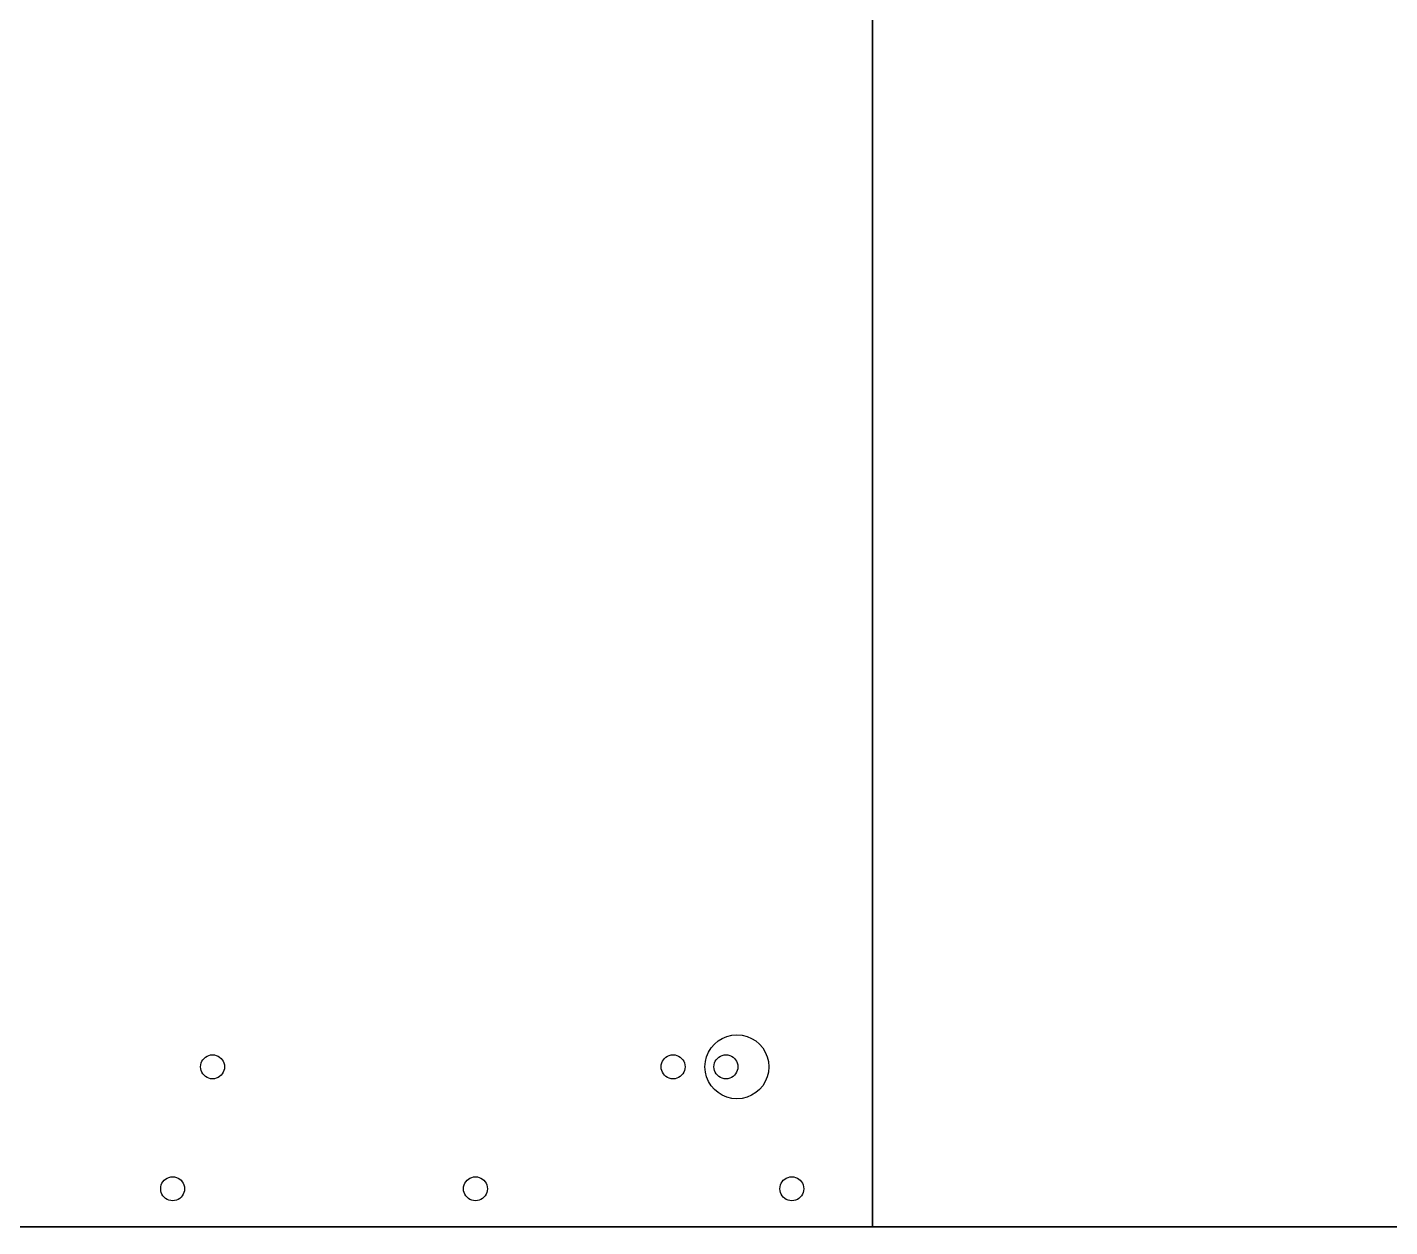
# Model space of a CAD drawing. Header units: metres. Extents: x 0 to 978, y 848 to 2000.
# Drawn here: x 292.9 to 489.2, y 1654.4 to 1827.2 of the extents above; entities that cross this region are included whole.
import ezdxf

# ---------------------------------------------------------------- set-up
doc = ezdxf.new("R2010")
doc.units = ezdxf.units.M

msp = doc.modelspace()

# ---------------------------------------------------------------- linework, layer by layer
for p, q in [((414.72, 1654.4), (414.72, 2000)), ((414.72, 1654.4), (414.72, 2000)), ((414.72, 2000), (414.72, 1654.4)), ((414.72, 1654.4), (414.72, 2000)), ((414.72, 1654.4), (414.72, 2000)), ((414.72, 2000), (414.72, 1654.4)), ((414.72, 1654.4), (414.72, 2000)), ((414.72, 2000), (414.72, 1654.4)), ((414.72, 1654.4), (414.72, 2000)), ((414.72, 2000), (414.72, 1654.4)), ((414.72, 2000), (414.72, 1654.4)), ((414.72, 2000), (414.72, 1654.4)), ((414.72, 1654.4), (414.72, 2000)), ((414.72, 1654.4), (414.72, 2000)), ((414.72, 2000), (414.72, 1654.4)), ((414.72, 1654.4), (414.72, 2000)), ((414.72, 1654.4), (414.72, 2000)), ((414.72, 2000), (414.72, 1654.4)), ((414.72, 1654.4), (414.72, 2000)), ((414.72, 1654.4), (414.72, 2000)), ((414.72, 2000), (414.72, 1654.4)), ((414.72, 1654.4), (414.72, 2000)), ((414.72, 1654.4), (414.72, 2000)), ((414.72, 2000), (414.72, 1654.4)), ((414.72, 1654.4), (414.72, 2000)), ((414.72, 1654.4), (414.72, 2000)), ((414.72, 2000), (414.72, 1654.4)), ((414.72, 1654.4), (414.72, 2000)), ((414.72, 1654.4), (414.72, 2000)), ((414.72, 2000), (414.72, 1654.4)), ((414.72, 1654.4), (414.72, 2000)), ((414.72, 1654.4), (414.72, 2000)), ((414.72, 2000), (414.72, 1654.4)), ((414.72, 1654.4), (414.72, 2000)), ((414.72, 1654.4), (414.72, 2000)), ((414.72, 2000), (414.72, 1654.4)), ((0, 1654.4), (414.72, 1654.4)), ((414.72, 1654.4), (0, 1654.4)), ((0, 1654.4), (414.72, 1654.4)), ((0, 1654.4), (414.72, 1654.4)), ((0, 1654.4), (414.72, 1654.4)), ((414.72, 1654.4), (0, 1654.4)), ((0, 1654.4), (414.72, 1654.4)), ((414.72, 1654.4), (0, 1654.4)), ((0, 1654.4), (414.72, 1654.4)), ((414.72, 1654.4), (0, 1654.4)), ((414.72, 1654.4), (0, 1654.4)), ((414.72, 1654.4), (0, 1654.4)), ((0, 1654.4), (978.48, 1654.4)), ((0, 1654.4), (978.48, 1654.4)), ((978.48, 1654.4), (0, 1654.4)), ((978.48, 1654.4), (0, 1654.4)), ((0, 1654.4), (978.48, 1654.4)), ((978.48, 1654.4), (0, 1654.4)), ((0, 1654.4), (414.72, 1654.4)), ((0, 1654.4), (414.72, 1654.4)), ((414.72, 1654.4), (0, 1654.4)), ((0, 1654.4), (414.72, 1654.4)), ((0, 1654.4), (414.72, 1654.4)), ((414.72, 1654.4), (0, 1654.4)), ((0, 1654.4), (414.72, 1654.4)), ((414.72, 1654.4), (0, 1654.4)), ((0, 1654.4), (414.72, 1654.4)), ((0, 1654.4), (414.72, 1654.4)), ((0, 1654.4), (414.72, 1654.4)), ((414.72, 1654.4), (0, 1654.4)), ((0, 1654.4), (414.72, 1654.4)), ((414.72, 1654.4), (0, 1654.4)), ((0, 1654.4), (414.72, 1654.4)), ((0, 1654.4), (414.72, 1654.4)), ((0, 1654.4), (414.72, 1654.4)), ((414.72, 1654.4), (0, 1654.4)), ((0, 1654.4), (414.72, 1654.4)), ((414.72, 1654.4), (0, 1654.4)), ((0, 1654.4), (414.72, 1654.4)), ((0, 1654.4), (414.72, 1654.4)), ((0, 1654.4), (414.72, 1654.4)), ((414.72, 1654.4), (0, 1654.4)), ((414.72, 1654.4), (414.72, 1654.4)), ((414.72, 1654.4), (414.72, 1654.4)), ((414.72, 1654.4), (414.72, 1654.4)), ((414.72, 1654.4), (414.72, 1654.4)), ((414.72, 1654.4), (414.72, 1654.4)), ((414.72, 1654.4), (414.72, 1654.4)), ((414.72, 1654.4), (414.72, 1654.4)), ((414.72, 1654.4), (414.72, 1654.4)), ((414.72, 1654.4), (414.72, 1654.4)), ((414.72, 1654.4), (414.72, 1654.4)), ((414.72, 1654.4), (414.72, 1654.4))]:
    msp.add_line(p, q)
for points in [[(390.56, 1677.44), (390.62, 1678.19), (390.8, 1678.9), (391.08, 1679.56), (391.45, 1680.16), (391.91, 1680.7), (392.45, 1681.16), (393.05, 1681.53), (393.71, 1681.81), (394.42, 1681.99), (395.16, 1682.05)], [(395.16, 1682.05), (395.91, 1681.99), (396.62, 1681.81), (397.28, 1681.53), (397.88, 1681.16), (398.42, 1680.7), (398.88, 1680.16), (399.25, 1679.56), (399.53, 1678.9), (399.7, 1678.19), (399.76, 1677.44)], [(317.87, 1677.44), (317.89, 1677.72), (317.96, 1677.99), (318.06, 1678.23), (318.2, 1678.46), (318.38, 1678.66), (318.58, 1678.83), (318.8, 1678.98), (319.05, 1679.08), (319.32, 1679.15), (319.6, 1679.17)], [(319.6, 1679.17), (319.88, 1679.15), (320.14, 1679.08), (320.39, 1678.98), (320.62, 1678.83), (320.82, 1678.66), (320.99, 1678.46), (321.13, 1678.23), (321.23, 1677.99), (321.3, 1677.72), (321.32, 1677.44)], [(384.23, 1677.44), (384.26, 1677.72), (384.32, 1677.99), (384.43, 1678.23), (384.57, 1678.46), (384.74, 1678.66), (384.94, 1678.83), (385.17, 1678.98), (385.41, 1679.08), (385.68, 1679.15), (385.96, 1679.17)], [(384.23, 1677.44), (384.26, 1677.72), (384.32, 1677.99), (384.43, 1678.23), (384.57, 1678.46), (384.74, 1678.66), (384.94, 1678.83), (385.17, 1678.98), (385.41, 1679.08), (385.68, 1679.15), (385.96, 1679.17)], [(384.23, 1677.44), (384.26, 1677.72), (384.32, 1677.99), (384.43, 1678.23), (384.57, 1678.46), (384.74, 1678.66), (384.94, 1678.83), (385.17, 1678.98), (385.41, 1679.08), (385.68, 1679.15), (385.96, 1679.17)], [(384.23, 1677.44), (384.26, 1677.72), (384.32, 1677.99), (384.43, 1678.23), (384.57, 1678.46), (384.74, 1678.66), (384.94, 1678.83), (385.17, 1678.98), (385.41, 1679.08), (385.68, 1679.15), (385.96, 1679.17)], [(384.23, 1677.44), (384.26, 1677.72), (384.32, 1677.99), (384.43, 1678.23), (384.57, 1678.46), (384.74, 1678.66), (384.94, 1678.83), (385.17, 1678.98), (385.41, 1679.08), (385.68, 1679.15), (385.96, 1679.17)], [(384.23, 1677.44), (384.26, 1677.72), (384.32, 1677.99), (384.43, 1678.23), (384.57, 1678.46), (384.74, 1678.66), (384.94, 1678.83), (385.17, 1678.98), (385.41, 1679.08), (385.68, 1679.15), (385.96, 1679.17)], [(384.23, 1677.44), (384.26, 1677.72), (384.32, 1677.99), (384.43, 1678.23), (384.57, 1678.46), (384.74, 1678.66), (384.94, 1678.83), (385.17, 1678.98), (385.41, 1679.08), (385.68, 1679.15), (385.96, 1679.17)], [(384.23, 1677.44), (384.26, 1677.72), (384.32, 1677.99), (384.43, 1678.23), (384.57, 1678.46), (384.74, 1678.66), (384.94, 1678.83), (385.17, 1678.98), (385.41, 1679.08), (385.68, 1679.15), (385.96, 1679.17)], [(384.23, 1677.44), (384.26, 1677.72), (384.32, 1677.99), (384.43, 1678.23), (384.57, 1678.46), (384.74, 1678.66), (384.94, 1678.83), (385.17, 1678.98), (385.41, 1679.08), (385.68, 1679.15), (385.96, 1679.17)], [(385.96, 1679.17), (386.24, 1679.15), (386.51, 1679.08), (386.75, 1678.98), (386.98, 1678.83), (387.18, 1678.66), (387.35, 1678.46), (387.49, 1678.23), (387.6, 1677.99), (387.66, 1677.72), (387.69, 1677.44)], [(385.96, 1679.17), (386.24, 1679.15), (386.51, 1679.08), (386.75, 1678.98), (386.98, 1678.83), (387.18, 1678.66), (387.35, 1678.46), (387.49, 1678.23), (387.6, 1677.99), (387.66, 1677.72), (387.69, 1677.44)], [(385.96, 1679.17), (386.24, 1679.15), (386.51, 1679.08), (386.75, 1678.98), (386.98, 1678.83), (387.18, 1678.66), (387.35, 1678.46), (387.49, 1678.23), (387.6, 1677.99), (387.66, 1677.72), (387.69, 1677.44)], [(385.96, 1679.17), (386.24, 1679.15), (386.51, 1679.08), (386.75, 1678.98), (386.98, 1678.83), (387.18, 1678.66), (387.35, 1678.46), (387.49, 1678.23), (387.6, 1677.99), (387.66, 1677.72), (387.69, 1677.44)], [(385.96, 1679.17), (386.24, 1679.15), (386.51, 1679.08), (386.75, 1678.98), (386.98, 1678.83), (387.18, 1678.66), (387.35, 1678.46), (387.49, 1678.23), (387.6, 1677.99), (387.66, 1677.72), (387.69, 1677.44)], [(385.96, 1679.17), (386.24, 1679.15), (386.51, 1679.08), (386.75, 1678.98), (386.98, 1678.83), (387.18, 1678.66), (387.35, 1678.46), (387.49, 1678.23), (387.6, 1677.99), (387.66, 1677.72), (387.69, 1677.44)], [(385.96, 1679.17), (386.24, 1679.15), (386.51, 1679.08), (386.75, 1678.98), (386.98, 1678.83), (387.18, 1678.66), (387.35, 1678.46), (387.49, 1678.23), (387.6, 1677.99), (387.66, 1677.72), (387.69, 1677.44)], [(385.96, 1679.17), (386.24, 1679.15), (386.51, 1679.08), (386.75, 1678.98), (386.98, 1678.83), (387.18, 1678.66), (387.35, 1678.46), (387.49, 1678.23), (387.6, 1677.99), (387.66, 1677.72), (387.69, 1677.44)], [(385.96, 1679.17), (386.24, 1679.15), (386.51, 1679.08), (386.75, 1678.98), (386.98, 1678.83), (387.18, 1678.66), (387.35, 1678.46), (387.49, 1678.23), (387.6, 1677.99), (387.66, 1677.72), (387.69, 1677.44)], [(391.85, 1677.44), (391.88, 1677.72), (391.94, 1677.99), (392.05, 1678.23), (392.19, 1678.46), (392.36, 1678.66), (392.56, 1678.83), (392.79, 1678.98), (393.03, 1679.08), (393.3, 1679.15), (393.58, 1679.17)], [(393.58, 1679.17), (393.86, 1679.15), (394.12, 1679.08), (394.37, 1678.98), (394.6, 1678.83), (394.8, 1678.66), (394.97, 1678.46), (395.11, 1678.23), (395.22, 1677.99), (395.28, 1677.72), (395.31, 1677.44)], [(319.6, 1675.71), (319.32, 1675.73), (319.05, 1675.8), (318.8, 1675.9), (318.58, 1676.05), (318.38, 1676.22), (318.2, 1676.42), (318.06, 1676.65), (317.96, 1676.89), (317.89, 1677.16), (317.87, 1677.44)], [(321.32, 1677.44), (321.3, 1677.16), (321.23, 1676.89), (321.13, 1676.65), (320.99, 1676.42), (320.82, 1676.22), (320.62, 1676.05), (320.39, 1675.9), (320.14, 1675.8), (319.88, 1675.73), (319.6, 1675.71)], [(385.96, 1675.71), (385.68, 1675.73), (385.41, 1675.8), (385.17, 1675.9), (384.94, 1676.05), (384.74, 1676.22), (384.57, 1676.42), (384.43, 1676.65), (384.32, 1676.89), (384.26, 1677.16), (384.23, 1677.44)], [(385.96, 1675.71), (385.68, 1675.73), (385.41, 1675.8), (385.17, 1675.9), (384.94, 1676.05), (384.74, 1676.22), (384.57, 1676.42), (384.43, 1676.65), (384.32, 1676.89), (384.26, 1677.16), (384.23, 1677.44)], [(385.96, 1675.71), (385.68, 1675.73), (385.41, 1675.8), (385.17, 1675.9), (384.94, 1676.05), (384.74, 1676.22), (384.57, 1676.42), (384.43, 1676.65), (384.32, 1676.89), (384.26, 1677.16), (384.23, 1677.44)], [(385.96, 1675.71), (385.68, 1675.73), (385.41, 1675.8), (385.17, 1675.9), (384.94, 1676.05), (384.74, 1676.22), (384.57, 1676.42), (384.43, 1676.65), (384.32, 1676.89), (384.26, 1677.16), (384.23, 1677.44)], [(385.96, 1675.71), (385.68, 1675.73), (385.41, 1675.8), (385.17, 1675.9), (384.94, 1676.05), (384.74, 1676.22), (384.57, 1676.42), (384.43, 1676.65), (384.32, 1676.89), (384.26, 1677.16), (384.23, 1677.44)], [(385.96, 1675.71), (385.68, 1675.73), (385.41, 1675.8), (385.17, 1675.9), (384.94, 1676.05), (384.74, 1676.22), (384.57, 1676.42), (384.43, 1676.65), (384.32, 1676.89), (384.26, 1677.16), (384.23, 1677.44)], [(385.96, 1675.71), (385.68, 1675.73), (385.41, 1675.8), (385.17, 1675.9), (384.94, 1676.05), (384.74, 1676.22), (384.57, 1676.42), (384.43, 1676.65), (384.32, 1676.89), (384.26, 1677.16), (384.23, 1677.44)], [(385.96, 1675.71), (385.68, 1675.73), (385.41, 1675.8), (385.17, 1675.9), (384.94, 1676.05), (384.74, 1676.22), (384.57, 1676.42), (384.43, 1676.65), (384.32, 1676.89), (384.26, 1677.16), (384.23, 1677.44)], [(385.96, 1675.71), (385.68, 1675.73), (385.41, 1675.8), (385.17, 1675.9), (384.94, 1676.05), (384.74, 1676.22), (384.57, 1676.42), (384.43, 1676.65), (384.32, 1676.89), (384.26, 1677.16), (384.23, 1677.44)], [(387.69, 1677.44), (387.66, 1677.16), (387.6, 1676.89), (387.49, 1676.65), (387.35, 1676.42), (387.18, 1676.22), (386.98, 1676.05), (386.75, 1675.9), (386.51, 1675.8), (386.24, 1675.73), (385.96, 1675.71)], [(387.69, 1677.44), (387.66, 1677.16), (387.6, 1676.89), (387.49, 1676.65), (387.35, 1676.42), (387.18, 1676.22), (386.98, 1676.05), (386.75, 1675.9), (386.51, 1675.8), (386.24, 1675.73), (385.96, 1675.71)], [(387.69, 1677.44), (387.66, 1677.16), (387.6, 1676.89), (387.49, 1676.65), (387.35, 1676.42), (387.18, 1676.22), (386.98, 1676.05), (386.75, 1675.9), (386.51, 1675.8), (386.24, 1675.73), (385.96, 1675.71)], [(387.69, 1677.44), (387.66, 1677.16), (387.6, 1676.89), (387.49, 1676.65), (387.35, 1676.42), (387.18, 1676.22), (386.98, 1676.05), (386.75, 1675.9), (386.51, 1675.8), (386.24, 1675.73), (385.96, 1675.71)], [(387.69, 1677.44), (387.66, 1677.16), (387.6, 1676.89), (387.49, 1676.65), (387.35, 1676.42), (387.18, 1676.22), (386.98, 1676.05), (386.75, 1675.9), (386.51, 1675.8), (386.24, 1675.73), (385.96, 1675.71)], [(387.69, 1677.44), (387.66, 1677.16), (387.6, 1676.89), (387.49, 1676.65), (387.35, 1676.42), (387.18, 1676.22), (386.98, 1676.05), (386.75, 1675.9), (386.51, 1675.8), (386.24, 1675.73), (385.96, 1675.71)], [(387.69, 1677.44), (387.66, 1677.16), (387.6, 1676.89), (387.49, 1676.65), (387.35, 1676.42), (387.18, 1676.22), (386.98, 1676.05), (386.75, 1675.9), (386.51, 1675.8), (386.24, 1675.73), (385.96, 1675.71)], [(387.69, 1677.44), (387.66, 1677.16), (387.6, 1676.89), (387.49, 1676.65), (387.35, 1676.42), (387.18, 1676.22), (386.98, 1676.05), (386.75, 1675.9), (386.51, 1675.8), (386.24, 1675.73), (385.96, 1675.71)], [(387.69, 1677.44), (387.66, 1677.16), (387.6, 1676.89), (387.49, 1676.65), (387.35, 1676.42), (387.18, 1676.22), (386.98, 1676.05), (386.75, 1675.9), (386.51, 1675.8), (386.24, 1675.73), (385.96, 1675.71)], [(395.16, 1672.83), (394.42, 1672.89), (393.71, 1673.07), (393.05, 1673.35), (392.45, 1673.72), (391.91, 1674.18), (391.45, 1674.72), (391.08, 1675.32), (390.8, 1675.98), (390.62, 1676.69), (390.56, 1677.44)], [(393.58, 1675.71), (393.3, 1675.73), (393.03, 1675.8), (392.79, 1675.9), (392.56, 1676.05), (392.36, 1676.22), (392.19, 1676.42), (392.05, 1676.65), (391.94, 1676.89), (391.88, 1677.16), (391.85, 1677.44)], [(395.31, 1677.44), (395.28, 1677.16), (395.22, 1676.89), (395.11, 1676.65), (394.97, 1676.42), (394.8, 1676.22), (394.6, 1676.05), (394.37, 1675.9), (394.12, 1675.8), (393.86, 1675.73), (393.58, 1675.71)], [(399.76, 1677.44), (399.7, 1676.69), (399.53, 1675.98), (399.25, 1675.32), (398.88, 1674.72), (398.42, 1674.18), (397.88, 1673.72), (397.28, 1673.35), (396.62, 1673.07), (395.91, 1672.89), (395.16, 1672.83)], [(312.12, 1659.87), (312.14, 1660.15), (312.21, 1660.42), (312.31, 1660.67), (312.45, 1660.89), (312.62, 1661.09), (312.82, 1661.27), (313.05, 1661.41), (313.3, 1661.51), (313.56, 1661.58), (313.84, 1661.6)], [(312.12, 1659.87), (312.14, 1660.15), (312.21, 1660.42), (312.31, 1660.67), (312.45, 1660.89), (312.62, 1661.09), (312.82, 1661.27), (313.05, 1661.41), (313.3, 1661.51), (313.56, 1661.58), (313.84, 1661.6)], [(312.12, 1659.87), (312.14, 1660.15), (312.21, 1660.42), (312.31, 1660.67), (312.45, 1660.89), (312.62, 1661.09), (312.82, 1661.27), (313.05, 1661.41), (313.3, 1661.51), (313.56, 1661.58), (313.84, 1661.6)], [(312.12, 1659.87), (312.14, 1660.15), (312.21, 1660.42), (312.31, 1660.67), (312.45, 1660.89), (312.62, 1661.09), (312.82, 1661.27), (313.05, 1661.41), (313.3, 1661.51), (313.56, 1661.58), (313.84, 1661.6)], [(312.12, 1659.87), (312.14, 1660.15), (312.21, 1660.42), (312.31, 1660.67), (312.45, 1660.89), (312.62, 1661.09), (312.82, 1661.27), (313.05, 1661.41), (313.3, 1661.51), (313.56, 1661.58), (313.84, 1661.6)], [(312.12, 1659.87), (312.14, 1660.15), (312.21, 1660.42), (312.31, 1660.67), (312.45, 1660.89), (312.62, 1661.09), (312.82, 1661.27), (313.05, 1661.41), (313.3, 1661.51), (313.56, 1661.58), (313.84, 1661.6)], [(313.84, 1661.6), (314.12, 1661.58), (314.39, 1661.51), (314.64, 1661.41), (314.86, 1661.27), (315.06, 1661.09), (315.24, 1660.89), (315.38, 1660.67), (315.48, 1660.42), (315.55, 1660.15), (315.57, 1659.87)], [(313.84, 1661.6), (314.12, 1661.58), (314.39, 1661.51), (314.64, 1661.41), (314.86, 1661.27), (315.06, 1661.09), (315.24, 1660.89), (315.38, 1660.67), (315.48, 1660.42), (315.55, 1660.15), (315.57, 1659.87)], [(313.84, 1661.6), (314.12, 1661.58), (314.39, 1661.51), (314.64, 1661.41), (314.86, 1661.27), (315.06, 1661.09), (315.24, 1660.89), (315.38, 1660.67), (315.48, 1660.42), (315.55, 1660.15), (315.57, 1659.87)], [(313.84, 1661.6), (314.12, 1661.58), (314.39, 1661.51), (314.64, 1661.41), (314.86, 1661.27), (315.06, 1661.09), (315.24, 1660.89), (315.38, 1660.67), (315.48, 1660.42), (315.55, 1660.15), (315.57, 1659.87)], [(313.84, 1661.6), (314.12, 1661.58), (314.39, 1661.51), (314.64, 1661.41), (314.86, 1661.27), (315.06, 1661.09), (315.24, 1660.89), (315.38, 1660.67), (315.48, 1660.42), (315.55, 1660.15), (315.57, 1659.87)], [(313.84, 1661.6), (314.12, 1661.58), (314.39, 1661.51), (314.64, 1661.41), (314.86, 1661.27), (315.06, 1661.09), (315.24, 1660.89), (315.38, 1660.67), (315.48, 1660.42), (315.55, 1660.15), (315.57, 1659.87)], [(355.76, 1659.87), (355.78, 1660.15), (355.85, 1660.42), (355.95, 1660.67), (356.09, 1660.89), (356.27, 1661.09), (356.47, 1661.27), (356.69, 1661.41), (356.94, 1661.51), (357.21, 1661.58), (357.49, 1661.6)], [(355.76, 1659.87), (355.78, 1660.15), (355.85, 1660.42), (355.95, 1660.67), (356.09, 1660.89), (356.27, 1661.09), (356.47, 1661.27), (356.69, 1661.41), (356.94, 1661.51), (357.21, 1661.58), (357.49, 1661.6)], [(355.76, 1659.87), (355.78, 1660.15), (355.85, 1660.42), (355.95, 1660.67), (356.09, 1660.89), (356.27, 1661.09), (356.47, 1661.27), (356.69, 1661.41), (356.94, 1661.51), (357.21, 1661.58), (357.49, 1661.6)], [(355.76, 1659.87), (355.78, 1660.15), (355.85, 1660.42), (355.95, 1660.67), (356.09, 1660.89), (356.27, 1661.09), (356.47, 1661.27), (356.69, 1661.41), (356.94, 1661.51), (357.21, 1661.58), (357.49, 1661.6)], [(355.76, 1659.87), (355.78, 1660.15), (355.85, 1660.42), (355.95, 1660.67), (356.09, 1660.89), (356.27, 1661.09), (356.47, 1661.27), (356.69, 1661.41), (356.94, 1661.51), (357.21, 1661.58), (357.49, 1661.6)], [(355.76, 1659.87), (355.78, 1660.15), (355.85, 1660.42), (355.95, 1660.67), (356.09, 1660.89), (356.27, 1661.09), (356.47, 1661.27), (356.69, 1661.41), (356.94, 1661.51), (357.21, 1661.58), (357.49, 1661.6)], [(357.49, 1661.6), (357.77, 1661.58), (358.03, 1661.51), (358.28, 1661.41), (358.51, 1661.27), (358.71, 1661.09), (358.88, 1660.89), (359.02, 1660.67), (359.13, 1660.42), (359.19, 1660.15), (359.21, 1659.87)], [(357.49, 1661.6), (357.77, 1661.58), (358.03, 1661.51), (358.28, 1661.41), (358.51, 1661.27), (358.71, 1661.09), (358.88, 1660.89), (359.02, 1660.67), (359.13, 1660.42), (359.19, 1660.15), (359.21, 1659.87)], [(357.49, 1661.6), (357.77, 1661.58), (358.03, 1661.51), (358.28, 1661.41), (358.51, 1661.27), (358.71, 1661.09), (358.88, 1660.89), (359.02, 1660.67), (359.13, 1660.42), (359.19, 1660.15), (359.21, 1659.87)], [(357.49, 1661.6), (357.77, 1661.58), (358.03, 1661.51), (358.28, 1661.41), (358.51, 1661.27), (358.71, 1661.09), (358.88, 1660.89), (359.02, 1660.67), (359.13, 1660.42), (359.19, 1660.15), (359.21, 1659.87)], [(357.49, 1661.6), (357.77, 1661.58), (358.03, 1661.51), (358.28, 1661.41), (358.51, 1661.27), (358.71, 1661.09), (358.88, 1660.89), (359.02, 1660.67), (359.13, 1660.42), (359.19, 1660.15), (359.21, 1659.87)], [(357.49, 1661.6), (357.77, 1661.58), (358.03, 1661.51), (358.28, 1661.41), (358.51, 1661.27), (358.71, 1661.09), (358.88, 1660.89), (359.02, 1660.67), (359.13, 1660.42), (359.19, 1660.15), (359.21, 1659.87)], [(401.35, 1659.87), (401.37, 1660.15), (401.43, 1660.42), (401.54, 1660.67), (401.68, 1660.89), (401.85, 1661.09), (402.05, 1661.27), (402.28, 1661.41), (402.53, 1661.51), (402.79, 1661.58), (403.07, 1661.6)], [(401.35, 1659.87), (401.37, 1660.15), (401.43, 1660.42), (401.54, 1660.67), (401.68, 1660.89), (401.85, 1661.09), (402.05, 1661.27), (402.28, 1661.41), (402.53, 1661.51), (402.79, 1661.58), (403.07, 1661.6)], [(401.35, 1659.87), (401.37, 1660.15), (401.43, 1660.42), (401.54, 1660.67), (401.68, 1660.89), (401.85, 1661.09), (402.05, 1661.27), (402.28, 1661.41), (402.53, 1661.51), (402.79, 1661.58), (403.07, 1661.6)], [(401.35, 1659.87), (401.37, 1660.15), (401.43, 1660.42), (401.54, 1660.67), (401.68, 1660.89), (401.85, 1661.09), (402.05, 1661.27), (402.28, 1661.41), (402.53, 1661.51), (402.79, 1661.58), (403.07, 1661.6)], [(401.35, 1659.87), (401.37, 1660.15), (401.43, 1660.42), (401.54, 1660.67), (401.68, 1660.89), (401.85, 1661.09), (402.05, 1661.27), (402.28, 1661.41), (402.53, 1661.51), (402.79, 1661.58), (403.07, 1661.6)], [(401.35, 1659.87), (401.37, 1660.15), (401.43, 1660.42), (401.54, 1660.67), (401.68, 1660.89), (401.85, 1661.09), (402.05, 1661.27), (402.28, 1661.41), (402.53, 1661.51), (402.79, 1661.58), (403.07, 1661.6)], [(401.35, 1659.87), (401.37, 1660.15), (401.43, 1660.42), (401.54, 1660.67), (401.68, 1660.89), (401.85, 1661.09), (402.05, 1661.27), (402.28, 1661.41), (402.53, 1661.51), (402.79, 1661.58), (403.07, 1661.6)], [(401.35, 1659.87), (401.37, 1660.15), (401.43, 1660.42), (401.54, 1660.67), (401.68, 1660.89), (401.85, 1661.09), (402.05, 1661.27), (402.28, 1661.41), (402.53, 1661.51), (402.79, 1661.58), (403.07, 1661.6)], [(401.35, 1659.87), (401.37, 1660.15), (401.43, 1660.42), (401.54, 1660.67), (401.68, 1660.89), (401.85, 1661.09), (402.05, 1661.27), (402.28, 1661.41), (402.53, 1661.51), (402.79, 1661.58), (403.07, 1661.6)], [(403.07, 1661.6), (403.35, 1661.58), (403.62, 1661.51), (403.87, 1661.41), (404.09, 1661.27), (404.29, 1661.09), (404.46, 1660.89), (404.61, 1660.67), (404.71, 1660.42), (404.78, 1660.15), (404.8, 1659.87)], [(403.07, 1661.6), (403.35, 1661.58), (403.62, 1661.51), (403.87, 1661.41), (404.09, 1661.27), (404.29, 1661.09), (404.46, 1660.89), (404.61, 1660.67), (404.71, 1660.42), (404.78, 1660.15), (404.8, 1659.87)], [(403.07, 1661.6), (403.35, 1661.58), (403.62, 1661.51), (403.87, 1661.41), (404.09, 1661.27), (404.29, 1661.09), (404.46, 1660.89), (404.61, 1660.67), (404.71, 1660.42), (404.78, 1660.15), (404.8, 1659.87)], [(403.07, 1661.6), (403.35, 1661.58), (403.62, 1661.51), (403.87, 1661.41), (404.09, 1661.27), (404.29, 1661.09), (404.46, 1660.89), (404.61, 1660.67), (404.71, 1660.42), (404.78, 1660.15), (404.8, 1659.87)], [(403.07, 1661.6), (403.35, 1661.58), (403.62, 1661.51), (403.87, 1661.41), (404.09, 1661.27), (404.29, 1661.09), (404.46, 1660.89), (404.61, 1660.67), (404.71, 1660.42), (404.78, 1660.15), (404.8, 1659.87)], [(403.07, 1661.6), (403.35, 1661.58), (403.62, 1661.51), (403.87, 1661.41), (404.09, 1661.27), (404.29, 1661.09), (404.46, 1660.89), (404.61, 1660.67), (404.71, 1660.42), (404.78, 1660.15), (404.8, 1659.87)], [(403.07, 1661.6), (403.35, 1661.58), (403.62, 1661.51), (403.87, 1661.41), (404.09, 1661.27), (404.29, 1661.09), (404.46, 1660.89), (404.61, 1660.67), (404.71, 1660.42), (404.78, 1660.15), (404.8, 1659.87)], [(403.07, 1661.6), (403.35, 1661.58), (403.62, 1661.51), (403.87, 1661.41), (404.09, 1661.27), (404.29, 1661.09), (404.46, 1660.89), (404.61, 1660.67), (404.71, 1660.42), (404.78, 1660.15), (404.8, 1659.87)], [(403.07, 1661.6), (403.35, 1661.58), (403.62, 1661.51), (403.87, 1661.41), (404.09, 1661.27), (404.29, 1661.09), (404.46, 1660.89), (404.61, 1660.67), (404.71, 1660.42), (404.78, 1660.15), (404.8, 1659.87)], [(313.84, 1658.14), (313.56, 1658.17), (313.3, 1658.23), (313.05, 1658.34), (312.82, 1658.48), (312.62, 1658.65), (312.45, 1658.85), (312.31, 1659.08), (312.21, 1659.33), (312.14, 1659.59), (312.12, 1659.87)], [(313.84, 1658.14), (313.56, 1658.17), (313.3, 1658.23), (313.05, 1658.34), (312.82, 1658.48), (312.62, 1658.65), (312.45, 1658.85), (312.31, 1659.08), (312.21, 1659.33), (312.14, 1659.59), (312.12, 1659.87)], [(313.84, 1658.14), (313.56, 1658.17), (313.3, 1658.23), (313.05, 1658.34), (312.82, 1658.48), (312.62, 1658.65), (312.45, 1658.85), (312.31, 1659.08), (312.21, 1659.33), (312.14, 1659.59), (312.12, 1659.87)], [(313.84, 1658.14), (313.56, 1658.17), (313.3, 1658.23), (313.05, 1658.34), (312.82, 1658.48), (312.62, 1658.65), (312.45, 1658.85), (312.31, 1659.08), (312.21, 1659.33), (312.14, 1659.59), (312.12, 1659.87)], [(313.84, 1658.14), (313.56, 1658.17), (313.3, 1658.23), (313.05, 1658.34), (312.82, 1658.48), (312.62, 1658.65), (312.45, 1658.85), (312.31, 1659.08), (312.21, 1659.33), (312.14, 1659.59), (312.12, 1659.87)], [(313.84, 1658.14), (313.56, 1658.17), (313.3, 1658.23), (313.05, 1658.34), (312.82, 1658.48), (312.62, 1658.65), (312.45, 1658.85), (312.31, 1659.08), (312.21, 1659.33), (312.14, 1659.59), (312.12, 1659.87)], [(315.57, 1659.87), (315.55, 1659.59), (315.48, 1659.33), (315.38, 1659.08), (315.24, 1658.85), (315.06, 1658.65), (314.86, 1658.48), (314.64, 1658.34), (314.39, 1658.23), (314.12, 1658.17), (313.84, 1658.14)], [(315.57, 1659.87), (315.55, 1659.59), (315.48, 1659.33), (315.38, 1659.08), (315.24, 1658.85), (315.06, 1658.65), (314.86, 1658.48), (314.64, 1658.34), (314.39, 1658.23), (314.12, 1658.17), (313.84, 1658.14)], [(315.57, 1659.87), (315.55, 1659.59), (315.48, 1659.33), (315.38, 1659.08), (315.24, 1658.85), (315.06, 1658.65), (314.86, 1658.48), (314.64, 1658.34), (314.39, 1658.23), (314.12, 1658.17), (313.84, 1658.14)], [(315.57, 1659.87), (315.55, 1659.59), (315.48, 1659.33), (315.38, 1659.08), (315.24, 1658.85), (315.06, 1658.65), (314.86, 1658.48), (314.64, 1658.34), (314.39, 1658.23), (314.12, 1658.17), (313.84, 1658.14)], [(315.57, 1659.87), (315.55, 1659.59), (315.48, 1659.33), (315.38, 1659.08), (315.24, 1658.85), (315.06, 1658.65), (314.86, 1658.48), (314.64, 1658.34), (314.39, 1658.23), (314.12, 1658.17), (313.84, 1658.14)], [(315.57, 1659.87), (315.55, 1659.59), (315.48, 1659.33), (315.38, 1659.08), (315.24, 1658.85), (315.06, 1658.65), (314.86, 1658.48), (314.64, 1658.34), (314.39, 1658.23), (314.12, 1658.17), (313.84, 1658.14)], [(357.49, 1658.14), (357.21, 1658.17), (356.94, 1658.23), (356.69, 1658.34), (356.47, 1658.48), (356.27, 1658.65), (356.09, 1658.85), (355.95, 1659.08), (355.85, 1659.33), (355.78, 1659.59), (355.76, 1659.87)], [(357.49, 1658.14), (357.21, 1658.17), (356.94, 1658.23), (356.69, 1658.34), (356.47, 1658.48), (356.27, 1658.65), (356.09, 1658.85), (355.95, 1659.08), (355.85, 1659.33), (355.78, 1659.59), (355.76, 1659.87)], [(357.49, 1658.14), (357.21, 1658.17), (356.94, 1658.23), (356.69, 1658.34), (356.47, 1658.48), (356.27, 1658.65), (356.09, 1658.85), (355.95, 1659.08), (355.85, 1659.33), (355.78, 1659.59), (355.76, 1659.87)], [(357.49, 1658.14), (357.21, 1658.17), (356.94, 1658.23), (356.69, 1658.34), (356.47, 1658.48), (356.27, 1658.65), (356.09, 1658.85), (355.95, 1659.08), (355.85, 1659.33), (355.78, 1659.59), (355.76, 1659.87)], [(357.49, 1658.14), (357.21, 1658.17), (356.94, 1658.23), (356.69, 1658.34), (356.47, 1658.48), (356.27, 1658.65), (356.09, 1658.85), (355.95, 1659.08), (355.85, 1659.33), (355.78, 1659.59), (355.76, 1659.87)], [(357.49, 1658.14), (357.21, 1658.17), (356.94, 1658.23), (356.69, 1658.34), (356.47, 1658.48), (356.27, 1658.65), (356.09, 1658.85), (355.95, 1659.08), (355.85, 1659.33), (355.78, 1659.59), (355.76, 1659.87)], [(359.21, 1659.87), (359.19, 1659.59), (359.13, 1659.33), (359.02, 1659.08), (358.88, 1658.85), (358.71, 1658.65), (358.51, 1658.48), (358.28, 1658.34), (358.03, 1658.23), (357.77, 1658.17), (357.49, 1658.14)], [(359.21, 1659.87), (359.19, 1659.59), (359.13, 1659.33), (359.02, 1659.08), (358.88, 1658.85), (358.71, 1658.65), (358.51, 1658.48), (358.28, 1658.34), (358.03, 1658.23), (357.77, 1658.17), (357.49, 1658.14)], [(359.21, 1659.87), (359.19, 1659.59), (359.13, 1659.33), (359.02, 1659.08), (358.88, 1658.85), (358.71, 1658.65), (358.51, 1658.48), (358.28, 1658.34), (358.03, 1658.23), (357.77, 1658.17), (357.49, 1658.14)], [(359.21, 1659.87), (359.19, 1659.59), (359.13, 1659.33), (359.02, 1659.08), (358.88, 1658.85), (358.71, 1658.65), (358.51, 1658.48), (358.28, 1658.34), (358.03, 1658.23), (357.77, 1658.17), (357.49, 1658.14)], [(359.21, 1659.87), (359.19, 1659.59), (359.13, 1659.33), (359.02, 1659.08), (358.88, 1658.85), (358.71, 1658.65), (358.51, 1658.48), (358.28, 1658.34), (358.03, 1658.23), (357.77, 1658.17), (357.49, 1658.14)], [(359.21, 1659.87), (359.19, 1659.59), (359.13, 1659.33), (359.02, 1659.08), (358.88, 1658.85), (358.71, 1658.65), (358.51, 1658.48), (358.28, 1658.34), (358.03, 1658.23), (357.77, 1658.17), (357.49, 1658.14)], [(403.07, 1658.14), (402.79, 1658.17), (402.53, 1658.23), (402.28, 1658.34), (402.05, 1658.48), (401.85, 1658.65), (401.68, 1658.85), (401.54, 1659.08), (401.43, 1659.33), (401.37, 1659.59), (401.35, 1659.87)], [(403.07, 1658.14), (402.79, 1658.17), (402.53, 1658.23), (402.28, 1658.34), (402.05, 1658.48), (401.85, 1658.65), (401.68, 1658.85), (401.54, 1659.08), (401.43, 1659.33), (401.37, 1659.59), (401.35, 1659.87)], [(403.07, 1658.14), (402.79, 1658.17), (402.53, 1658.23), (402.28, 1658.34), (402.05, 1658.48), (401.85, 1658.65), (401.68, 1658.85), (401.54, 1659.08), (401.43, 1659.33), (401.37, 1659.59), (401.35, 1659.87)], [(403.07, 1658.14), (402.79, 1658.17), (402.53, 1658.23), (402.28, 1658.34), (402.05, 1658.48), (401.85, 1658.65), (401.68, 1658.85), (401.54, 1659.08), (401.43, 1659.33), (401.37, 1659.59), (401.35, 1659.87)], [(403.07, 1658.14), (402.79, 1658.17), (402.53, 1658.23), (402.28, 1658.34), (402.05, 1658.48), (401.85, 1658.65), (401.68, 1658.85), (401.54, 1659.08), (401.43, 1659.33), (401.37, 1659.59), (401.35, 1659.87)], [(403.07, 1658.14), (402.79, 1658.17), (402.53, 1658.23), (402.28, 1658.34), (402.05, 1658.48), (401.85, 1658.65), (401.68, 1658.85), (401.54, 1659.08), (401.43, 1659.33), (401.37, 1659.59), (401.35, 1659.87)], [(403.07, 1658.14), (402.79, 1658.17), (402.53, 1658.23), (402.28, 1658.34), (402.05, 1658.48), (401.85, 1658.65), (401.68, 1658.85), (401.54, 1659.08), (401.43, 1659.33), (401.37, 1659.59), (401.35, 1659.87)], [(403.07, 1658.14), (402.79, 1658.17), (402.53, 1658.23), (402.28, 1658.34), (402.05, 1658.48), (401.85, 1658.65), (401.68, 1658.85), (401.54, 1659.08), (401.43, 1659.33), (401.37, 1659.59), (401.35, 1659.87)], [(403.07, 1658.14), (402.79, 1658.17), (402.53, 1658.23), (402.28, 1658.34), (402.05, 1658.48), (401.85, 1658.65), (401.68, 1658.85), (401.54, 1659.08), (401.43, 1659.33), (401.37, 1659.59), (401.35, 1659.87)], [(404.8, 1659.87), (404.78, 1659.59), (404.71, 1659.33), (404.61, 1659.08), (404.46, 1658.85), (404.29, 1658.65), (404.09, 1658.48), (403.87, 1658.34), (403.62, 1658.23), (403.35, 1658.17), (403.07, 1658.14)], [(404.8, 1659.87), (404.78, 1659.59), (404.71, 1659.33), (404.61, 1659.08), (404.46, 1658.85), (404.29, 1658.65), (404.09, 1658.48), (403.87, 1658.34), (403.62, 1658.23), (403.35, 1658.17), (403.07, 1658.14)], [(404.8, 1659.87), (404.78, 1659.59), (404.71, 1659.33), (404.61, 1659.08), (404.46, 1658.85), (404.29, 1658.65), (404.09, 1658.48), (403.87, 1658.34), (403.62, 1658.23), (403.35, 1658.17), (403.07, 1658.14)], [(404.8, 1659.87), (404.78, 1659.59), (404.71, 1659.33), (404.61, 1659.08), (404.46, 1658.85), (404.29, 1658.65), (404.09, 1658.48), (403.87, 1658.34), (403.62, 1658.23), (403.35, 1658.17), (403.07, 1658.14)], [(404.8, 1659.87), (404.78, 1659.59), (404.71, 1659.33), (404.61, 1659.08), (404.46, 1658.85), (404.29, 1658.65), (404.09, 1658.48), (403.87, 1658.34), (403.62, 1658.23), (403.35, 1658.17), (403.07, 1658.14)], [(404.8, 1659.87), (404.78, 1659.59), (404.71, 1659.33), (404.61, 1659.08), (404.46, 1658.85), (404.29, 1658.65), (404.09, 1658.48), (403.87, 1658.34), (403.62, 1658.23), (403.35, 1658.17), (403.07, 1658.14)], [(404.8, 1659.87), (404.78, 1659.59), (404.71, 1659.33), (404.61, 1659.08), (404.46, 1658.85), (404.29, 1658.65), (404.09, 1658.48), (403.87, 1658.34), (403.62, 1658.23), (403.35, 1658.17), (403.07, 1658.14)], [(404.8, 1659.87), (404.78, 1659.59), (404.71, 1659.33), (404.61, 1659.08), (404.46, 1658.85), (404.29, 1658.65), (404.09, 1658.48), (403.87, 1658.34), (403.62, 1658.23), (403.35, 1658.17), (403.07, 1658.14)], [(404.8, 1659.87), (404.78, 1659.59), (404.71, 1659.33), (404.61, 1659.08), (404.46, 1658.85), (404.29, 1658.65), (404.09, 1658.48), (403.87, 1658.34), (403.62, 1658.23), (403.35, 1658.17), (403.07, 1658.14)]]:
    msp.add_lwpolyline(points)

doc.saveas('drawing.dxf')
